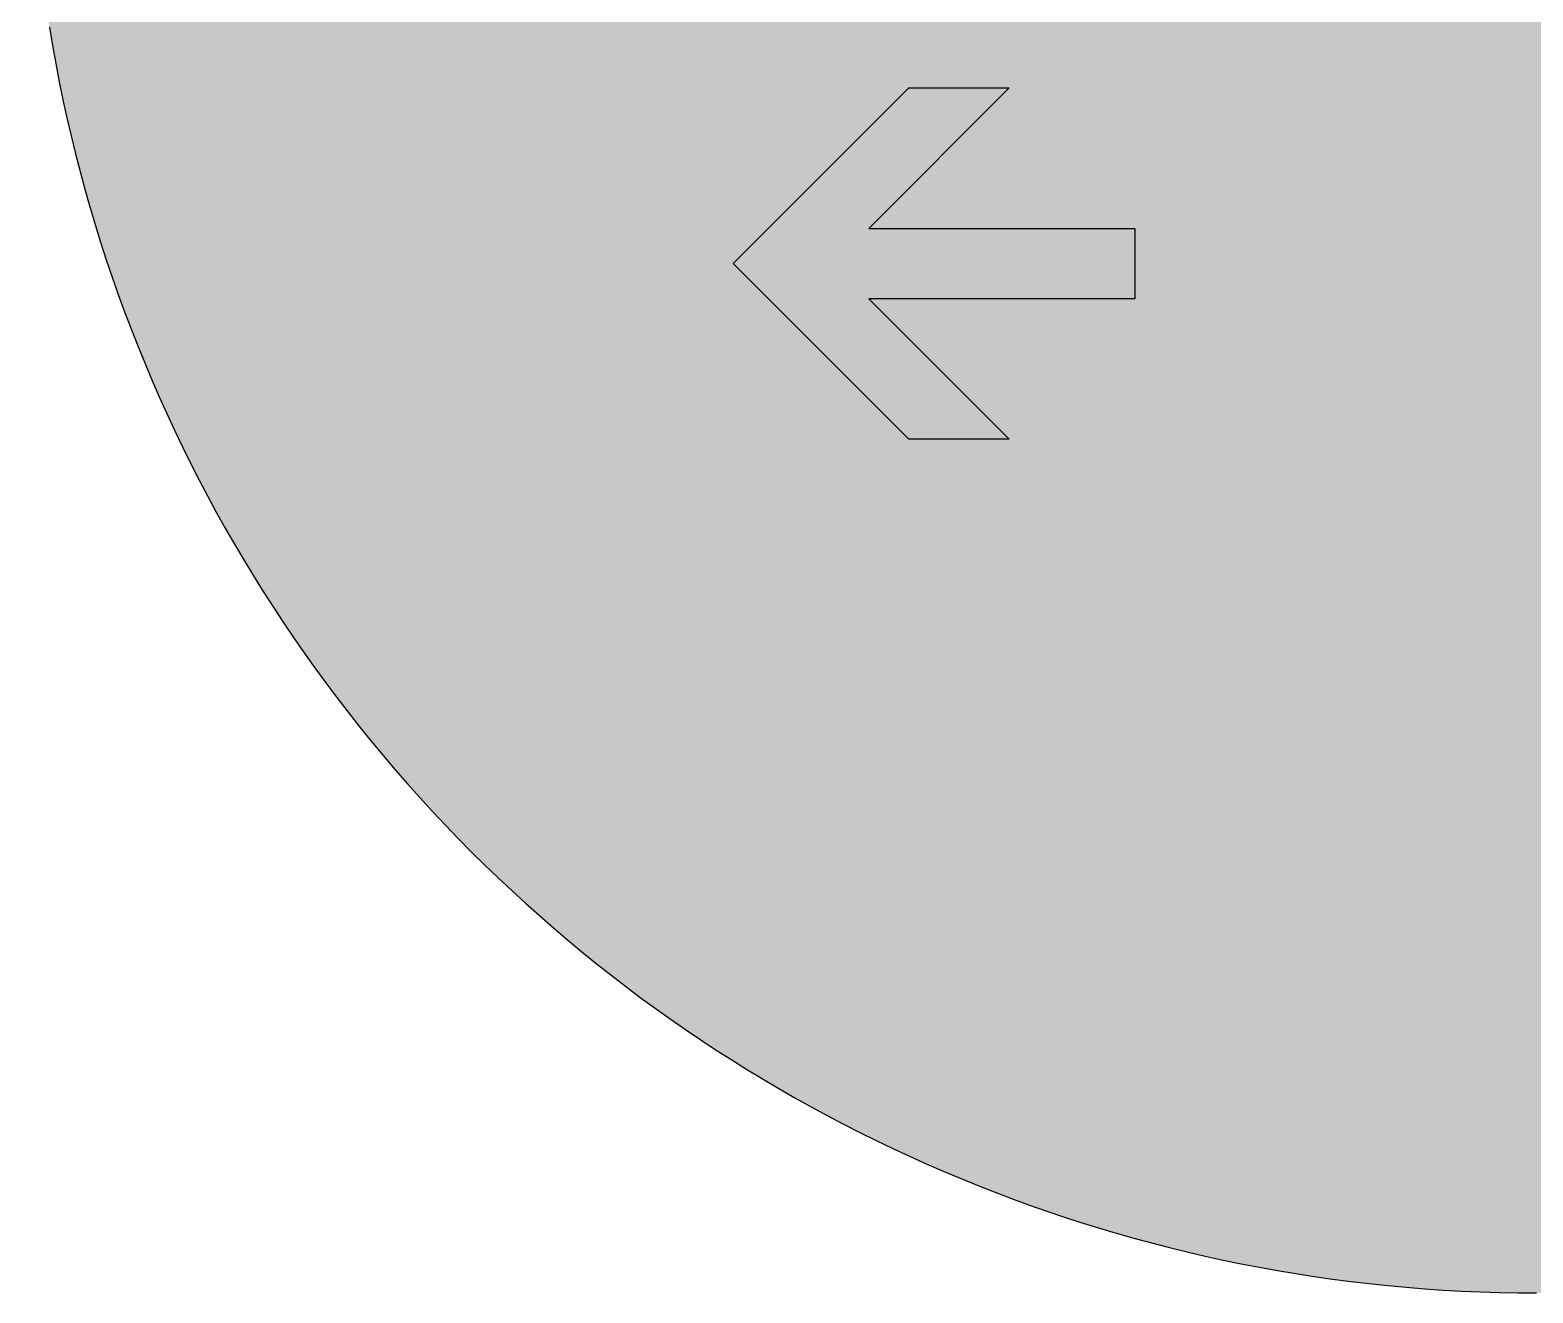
# Model space of a CAD drawing. Header units: millimetres. Extents: x 0 to 212, y 0 to 212.
# Drawn here: x 0.1 to 105.6, y 0.1 to 88.8 of the extents above; entities that cross this region are included whole.
import ezdxf

# ---------------------------------------------------------------- set-up
doc = ezdxf.new("R2010")
doc.units = ezdxf.units.MM

msp = doc.modelspace()

# ---------------------------------------------------------------- hatches: boundary and pattern name
for color, points in [(254, [(211.7189, 105.8869), (211.709, 107.2007), (211.6861, 108.5139), (211.6455, 109.8245), (211.5871, 111.1326), (211.5134, 112.4407), (211.4245, 113.7437), (211.3204, 115.0468), (211.201, 116.3447), (211.0638, 117.6426), (210.9114, 118.9355), (210.7413, 120.2258), (210.5584, 121.5136), (210.3577, 122.7988), (210.1418, 124.079), (209.9107, 125.3566), (209.6643, 126.6292), (209.4027, 127.8992), (209.1258, 129.1641), (208.8337, 130.4239), (208.5264, 131.6812), (208.2038, 132.936), (207.866, 134.1831), (207.5104, 135.4277), (207.1421, 136.6647), (206.7611, 137.8991), (206.3623, 139.1285), (205.9483, 140.3502), (205.5216, 141.5694), (205.0771, 142.781), (204.6199, 143.9901), (204.1474, 145.1915), (203.6623, 146.3853), (203.1619, 147.574), (202.6463, 148.7576), (202.1154, 149.9362), (201.5693, 151.1046), (201.0105, 152.2705), (200.439, 153.4262), (199.8523, 154.5768), (199.2503, 155.7198), (198.6356, 156.8577), (198.0057, 157.9855), (197.3605, 159.1081), (196.7052, 160.2232), (196.0321, 161.3281), (195.3489, 162.4279), (194.6504, 163.5176), (193.9366, 164.6022), (193.2102, 165.6766), (192.471, 166.7434), (191.7167, 167.8), (190.9521, 168.849), (190.1698, 169.8904), (189.3773, 170.9217), (188.5696, 171.9428), (187.7517, 172.9562), (186.9161, 173.9621), (186.0702, 174.9552), (185.2117, 175.9407), (184.338, 176.9161), (183.454, 177.8838), (182.5549, 178.8389), (181.643, 179.7837), (180.721, 180.7185), (179.7837, 181.643), (178.8389, 182.5549), (177.8838, 183.454), (176.9161, 184.338), (175.9407, 185.2117), (174.9552, 186.0702), (173.9621, 186.9161), (172.9562, 187.7492), (171.9428, 188.5696), (170.9217, 189.3773), (169.8904, 190.1698), (168.849, 190.9496), (167.8, 191.7167), (166.7408, 192.471), (165.6766, 193.2102), (164.6022, 193.9366), (163.5176, 194.6504), (162.4279, 195.3489), (161.3281, 196.0321), (160.2232, 196.7052), (159.1081, 197.3631), (157.9855, 198.0057), (156.8577, 198.6356), (155.7198, 199.2503), (154.5768, 199.8523), (153.4262, 200.439), (152.2705, 201.0131), (151.1046, 201.5719), (149.9362, 202.1154), (148.7576, 202.6463), (147.574, 203.1619), (146.3853, 203.6623), (145.1889, 204.15), (143.9875, 204.6199), (142.781, 205.0796), (141.5694, 205.5216), (140.3502, 205.9483), (139.1285, 206.3623), (137.8991, 206.7611), (136.6647, 207.1446), (135.4252, 207.5129), (134.1831, 207.866), (132.9334, 208.2038), (131.6812, 208.5264), (130.4239, 208.8337), (129.1641, 209.1284), (127.8966, 209.4052), (126.6292, 209.6668), (125.3541, 209.9132), (124.0765, 210.1444), (122.7963, 210.3603), (121.5136, 210.5584), (120.2258, 210.7438), (118.9355, 210.9114), (117.6401, 211.0638), (116.3447, 211.201), (115.0468, 211.3229), (113.7437, 211.4271), (112.4382, 211.516), (111.1326, 211.5896), (109.8245, 211.6455), (108.5113, 211.6861), (107.1982, 211.7115), (105.885, 211.7192), (104.5693, 211.7115), (103.2561, 211.6861), (101.9454, 211.6455), (100.6373, 211.5896), (99.3292, 211.516), (98.0262, 211.4271), (96.7232, 211.3229), (95.4253, 211.201), (94.1273, 211.0638), (92.8345, 210.9114), (91.5441, 210.7438), (90.2564, 210.5584), (88.9711, 210.3603), (87.691, 210.1444), (86.4133, 209.9132), (85.1408, 209.6668), (83.8708, 209.4052), (82.6059, 209.1284), (81.346, 208.8337), (80.0887, 208.5264), (78.834, 208.2038), (77.5868, 207.866), (76.3422, 207.5129), (75.1053, 207.1446), (73.8708, 206.7611), (72.6415, 206.3623), (71.4197, 205.9483), (70.2005, 205.5216), (68.9889, 205.0796), (67.7799, 204.6199), (66.5785, 204.15), (65.3847, 203.6623), (64.196, 203.1619), (63.0123, 202.6463), (61.8338, 202.1154), (60.6628, 201.5719), (59.4995, 201.0131), (58.3438, 200.439), (57.1932, 199.8523), (56.0502, 199.2503), (54.9123, 198.6356), (53.7845, 198.0057), (52.6618, 197.3631), (51.5468, 196.7052), (50.4419, 196.0321), (49.342, 195.3489), (48.2524, 194.6504), (47.1678, 193.9366), (46.0934, 193.2102), (45.0266, 192.471), (43.9699, 191.7167), (42.9209, 190.9496), (41.8795, 190.1698), (40.8483, 189.3773), (39.8272, 188.5696), (38.8137, 187.7492), (37.8079, 186.9161), (36.8148, 186.0702), (35.8292, 185.2117), (34.8539, 184.338), (33.8861, 183.454), (32.9311, 182.5549), (31.9862, 181.643), (31.049, 180.7185), (30.1269, 179.7837), (29.2151, 178.8389), (28.3159, 177.8838), (27.432, 176.9161), (26.5582, 175.9407), (25.6997, 174.9552), (24.8539, 173.9621), (24.0208, 172.9562), (23.2004, 171.9428), (22.3926, 170.9217), (21.6002, 169.8904), (20.8204, 168.849), (20.0533, 167.8), (19.2989, 166.7434), (18.5598, 165.6766), (17.8333, 164.6022), (17.1196, 163.5176), (16.4211, 162.4279), (15.7378, 161.3281), (15.0647, 160.2232), (14.4069, 159.1081), (13.7643, 157.9855), (13.1343, 156.8577), (12.5197, 155.7198), (11.9177, 154.5768), (11.3309, 153.4262), (10.7569, 152.2705), (10.1981, 151.1046), (9.6545, 149.9362), (9.1237, 148.7576), (8.6081, 147.574), (8.1077, 146.3853), (7.62, 145.1915), (7.1501, 143.9901), (6.6904, 142.781), (6.2484, 141.5694), (5.8217, 140.3502), (5.4077, 139.1285), (5.0089, 137.8991), (4.6253, 136.6647), (4.257, 135.4277), (3.904, 134.1831), (3.5662, 132.936), (3.2436, 131.6812), (2.9362, 130.4239), (2.6416, 129.1641), (2.3647, 127.8992), (2.1031, 126.6292), (1.8567, 125.3566), (1.6256, 124.079), (1.4097, 122.7988), (1.2116, 121.5136), (1.0262, 120.2258), (0.8585, 118.9355), (0.7061, 117.6426), (0.569, 116.3447), (0.447, 115.0468), (0.3429, 113.7437), (0.254, 112.4407), (0.1803, 111.1326), (0.1245, 109.8245), (0.0838, 108.5139), (0.0584, 107.2007), (0.0508, 105.885), (0.0584, 104.5718), (0.0838, 103.2586), (0.1245, 101.9454), (0.1803, 100.6373), (0.254, 99.3318), (0.3429, 98.0262), (0.447, 96.7232), (0.569, 95.4253), (0.7061, 94.1299), (0.8585, 92.8345), (1.0262, 91.5441), (1.2116, 90.2564), (1.4097, 88.9737), (1.6256, 87.6935), (1.8567, 86.4159), (2.1031, 85.1408), (2.3647, 83.8733), (2.6416, 82.6059), (2.9362, 81.346), (3.2436, 80.0887), (3.5662, 78.8365), (3.904, 77.5868), (4.257, 76.3448), (4.6253, 75.1053), (5.0089, 73.8708), (5.4077, 72.6415), (5.8217, 71.4197), (6.2484, 70.2005), (6.6904, 68.9889), (7.1501, 67.7824), (7.62, 66.581), (8.1077, 65.3847), (8.6081, 64.196), (9.1237, 63.0123), (9.6545, 61.8338), (10.1981, 60.6654), (10.7569, 59.4995), (11.3309, 58.3438), (11.9177, 57.1932), (12.5197, 56.0502), (13.1343, 54.9123), (13.7643, 53.7845), (14.4069, 52.6618), (15.0647, 51.5468), (15.7378, 50.4419), (16.4211, 49.342), (17.1196, 48.2524), (17.8333, 47.1678), (18.5598, 46.0934), (19.2989, 45.0291), (20.0533, 43.9699), (20.8204, 42.9209), (21.6002, 41.8795), (22.3926, 40.8483), (23.2004, 39.8272), (24.0208, 38.8137), (24.8539, 37.8079), (25.6997, 36.8148), (26.5582, 35.8292), (27.432, 34.8539), (28.3159, 33.8861), (29.2151, 32.9311), (30.1269, 31.9862), (31.049, 31.049), (31.9862, 30.1269), (32.9311, 29.2151), (33.8861, 28.3159), (34.8539, 27.432), (35.8292, 26.5582), (36.8148, 25.6997), (37.8079, 24.8539), (38.8137, 24.0182), (39.8272, 23.2004), (40.8483, 22.3926), (41.8795, 21.6002), (42.9209, 20.8178), (43.9699, 20.0533), (45.0266, 19.2989), (46.0934, 18.5598), (47.1678, 17.8333), (48.2524, 17.1196), (49.342, 16.4211), (50.4419, 15.7378), (51.5468, 15.0647), (52.6618, 14.4094), (53.7845, 13.7643), (54.9123, 13.1343), (56.0502, 12.5197), (57.1932, 11.9177), (58.3438, 11.3309), (59.4995, 10.7594), (60.6628, 10.2006), (61.8338, 9.6545), (63.0123, 9.1237), (64.196, 8.6081), (65.3847, 8.1077), (66.5785, 7.6225), (67.7799, 7.1501), (68.9889, 6.6929), (70.2005, 6.2484), (71.4197, 5.8217), (72.6415, 5.4077), (73.8708, 5.0089), (75.1053, 4.6279), (76.3422, 4.2596), (77.5868, 3.904), (78.834, 3.5662), (80.0887, 3.2436), (81.346, 2.9362), (82.6059, 2.6441), (83.8708, 2.3673), (85.1408, 2.1057), (86.4133, 1.8593), (87.691, 1.6281), (88.9711, 1.4122), (90.2564, 1.2116), (91.5441, 1.0287), (92.8345, 0.8585), (94.1273, 0.7061), (95.4253, 0.569), (96.7232, 0.4496), (98.0262, 0.3454), (99.3292, 0.2565), (100.6373, 0.1829), (101.9454, 0.1245), (103.2561, 0.0838), (104.5693, 0.061), (105.885, 0.0533), (107.1982, 0.061), (108.5113, 0.0838), (109.8245, 0.1245), (111.1326, 0.1829), (112.4382, 0.2565), (113.7437, 0.3454), (115.0468, 0.4496), (116.3447, 0.569), (117.6401, 0.7061), (118.9355, 0.8585), (120.2258, 1.0287), (121.5136, 1.2116), (122.7963, 1.4122), (124.0765, 1.6281), (125.3541, 1.8593), (126.6292, 2.1057), (127.8966, 2.3673), (129.1641, 2.6441), (130.4239, 2.9362), (131.6812, 3.2436), (132.9334, 3.5662), (134.1831, 3.904), (135.4252, 4.2596), (136.6647, 4.6279), (137.8991, 5.0089), (139.1285, 5.4077), (140.3502, 5.8217), (141.5694, 6.2484), (142.781, 6.6929), (143.9875, 7.1501), (145.1889, 7.6225), (146.3853, 8.1077), (147.574, 8.6081), (148.7576, 9.1237), (149.9362, 9.6545), (151.1046, 10.2006), (152.2705, 10.7594), (153.4262, 11.3309), (154.5768, 11.9177), (155.7198, 12.5197), (156.8577, 13.1343), (157.9855, 13.7643), (159.1081, 14.4094), (160.2232, 15.0647), (161.3281, 15.7378), (162.4279, 16.4211), (163.5176, 17.1196), (164.6022, 17.8333), (165.6766, 18.5598), (166.7408, 19.2989), (167.8, 20.0533), (168.849, 20.8178), (169.8904, 21.6002), (170.9217, 22.3926), (171.9428, 23.2004), (172.9562, 24.0182), (173.9621, 24.8539), (174.9552, 25.6997), (175.9407, 26.5582), (176.9161, 27.432), (177.8838, 28.3159), (178.8389, 29.2151), (179.7837, 30.1269), (180.721, 31.049), (181.643, 31.9862), (182.5549, 32.9311), (183.454, 33.8861), (184.338, 34.8539), (185.2117, 35.8292), (186.0702, 36.8148), (186.9161, 37.8079), (187.7517, 38.8137), (188.5696, 39.8272), (189.3773, 40.8483), (190.1698, 41.8795), (190.9521, 42.9209), (191.7167, 43.9699), (192.471, 45.0291), (193.2102, 46.0934), (193.9366, 47.1678), (194.6504, 48.2524), (195.3489, 49.342), (196.0321, 50.4419), (196.7052, 51.5468), (197.3605, 52.6618), (198.0057, 53.7845), (198.6356, 54.9123), (199.2503, 56.0502), (199.8523, 57.1932), (200.439, 58.3438), (201.0105, 59.4995), (201.5693, 60.6654), (202.1154, 61.8338), (202.6463, 63.0123), (203.1619, 64.196), (203.6623, 65.3847), (204.1474, 66.581), (204.6199, 67.7824), (205.0771, 68.9889), (205.5216, 70.2005), (205.9483, 71.4197), (206.3623, 72.6415), (206.7611, 73.8708), (207.1421, 75.1053), (207.5104, 76.3448), (207.866, 77.5868), (208.2038, 78.8365), (208.5264, 80.0887), (208.8337, 81.346), (209.1258, 82.6059), (209.4027, 83.8733), (209.6643, 85.1408), (209.9107, 86.4159), (210.1418, 87.6935), (210.3577, 88.9737), (210.5584, 90.2564), (210.7413, 91.5441), (210.9114, 92.8345), (211.0638, 94.1299), (211.201, 95.4253), (211.3204, 96.7232), (211.4245, 98.0262), (211.5134, 99.3318), (211.5871, 100.6373), (211.6455, 101.9454), (211.6861, 103.2586), (211.709, 104.5718), (211.7166, 105.885)]), (59, [(49.4411, 72.3731), (61.7883, 84.7203), (68.8439, 84.7203), (58.9661, 74.8425), (77.6633, 74.8425), (77.6633, 69.9036), (58.9661, 69.9036), (68.8439, 60.0258), (61.7883, 60.0258)])]:
    msp.add_hatch(color=color).paths.add_polyline_path(points)
h = msp.add_hatch(color=59)
edge = h.paths.add_edge_path()
edge.add_line((86.0393, 52.6175), (92.2306, 52.6175))
edge.add_line((92.2306, 52.6175), (92.4408, 52.7964))
edge.add_line((92.4408, 52.7964), (92.6541, 52.9819))
edge.add_line((92.6541, 52.9819), (92.87, 53.1724))
edge.add_line((92.87, 53.1724), (93.091, 53.3679))
edge.add_line((93.091, 53.3679), (93.3145, 53.5661))
edge.add_line((93.3145, 53.5661), (93.538, 53.7693))
edge.add_line((93.538, 53.7693), (93.7666, 53.9775))
edge.add_line((93.7666, 53.9775), (93.9978, 54.1909))
edge.add_line((93.9978, 54.1909), (94.2289, 54.4068))
edge.add_line((94.2289, 54.4068), (94.4626, 54.6303))
edge.add_line((94.4626, 54.6303), (94.6988, 54.8564))
edge.add_line((94.6988, 54.8564), (94.935, 55.0875))
edge.add_line((94.935, 55.0875), (95.1738, 55.3212))
edge.add_line((95.1738, 55.3212), (95.4126, 55.5625))
edge.add_line((95.4126, 55.5625), (95.6513, 55.8063))
edge.add_line((95.6513, 55.8063), (95.8901, 56.0553))
edge.add_line((95.8901, 56.0553), (96.1288, 56.3067))
edge.add_line((96.1288, 56.3067), (96.3701, 56.5633))
edge.add_line((96.3701, 56.5633), (96.6089, 56.8249))
edge.add_line((96.6089, 56.8249), (96.8477, 57.0916))
edge.add_line((96.8477, 57.0916), (97.0864, 57.3634))
edge.add_line((97.0864, 57.3634), (97.3252, 57.6377))
edge.add_line((97.3252, 57.6377), (97.5614, 57.9145))
edge.add_line((97.5614, 57.9145), (97.7976, 58.199))
edge.add_line((97.7976, 58.199), (98.0313, 58.486))
edge.add_line((98.0313, 58.486), (98.2624, 58.7781))
edge.add_line((98.2624, 58.7781), (98.4936, 59.0753))
edge.add_line((98.4936, 59.0753), (98.7222, 59.375))
edge.add_line((98.7222, 59.375), (98.9457, 59.6798))
edge.add_line((98.9457, 59.6798), (99.1692, 59.9872))
edge.add_line((99.1692, 59.9872), (99.3902, 60.3021))
edge.add_line((99.3902, 60.3021), (99.6061, 60.6171))
edge.add_line((99.6061, 60.6171), (99.8195, 60.9397))
edge.add_line((99.8195, 60.9397), (100.0303, 61.2648))
edge.add_line((100.0303, 61.2648), (100.2386, 61.595))
edge.add_line((100.2386, 61.595), (100.4392, 61.9277))
edge.add_line((100.4392, 61.9277), (100.6399, 62.2656))
edge.add_line((100.6399, 62.2656), (100.8329, 62.6085))
edge.add_line((100.8329, 62.6085), (101.0234, 62.9539))
edge.add_line((101.0234, 62.9539), (101.2088, 63.3044))
edge.add_line((101.2088, 63.3044), (101.3892, 63.6575))
edge.add_line((101.3892, 63.6575), (101.5619, 64.0156))
edge.add_line((101.5619, 64.0156), (101.7321, 64.3788))
edge.add_line((101.7321, 64.3788), (101.8946, 64.7446))
edge.add_line((101.8946, 64.7446), (102.0547, 65.1154))
edge.add_line((102.0547, 65.1154), (102.2045, 65.4888))
edge.add_line((102.2045, 65.4888), (102.3493, 65.8673))
edge.add_line((102.3493, 65.8673), (102.489, 66.2483))
edge.add_line((102.489, 66.2483), (102.6211, 66.6344))
edge.add_line((102.6211, 66.6344), (102.7455, 67.0255))
edge.add_line((102.7455, 67.0255), (102.8649, 67.4192))
edge.add_line((102.8649, 67.4192), (102.9767, 67.8155))
edge.add_line((102.9767, 67.8155), (103.0783, 68.2168))
edge.add_line((103.0783, 68.2168), (103.1748, 68.6232))
edge.add_line((103.1748, 68.6232), (103.2612, 69.0321))
edge.add_line((103.2612, 69.0321), (103.3399, 69.4461))
edge.add_line((103.3399, 69.4461), (103.411, 69.8627))
edge.add_line((103.411, 69.8627), (103.472, 70.2818))
edge.add_line((103.472, 70.2818), (103.5253, 70.706))
edge.add_line((103.5253, 70.706), (103.5685, 71.1352))
edge.add_line((103.5685, 71.1352), (103.6041, 71.567))
edge.add_line((103.6041, 71.567), (103.6269, 72.0039))
edge.add_line((103.6269, 72.0039), (103.6422, 72.4433))
edge.add_line((103.6422, 72.4433), (103.6472, 72.8853))
edge.add_line((103.6472, 72.8853), (103.6447, 73.279))
edge.add_line((103.6447, 73.279), (103.6371, 73.6676))
edge.add_line((103.6371, 73.6676), (103.6244, 74.0486))
edge.add_line((103.6244, 74.0486), (103.6066, 74.422))
edge.add_line((103.6066, 74.422), (103.5837, 74.7903))
edge.add_line((103.5837, 74.7903), (103.5558, 75.1484))
edge.add_line((103.5558, 75.1484), (103.5228, 75.504))
edge.add_line((103.5228, 75.504), (103.4847, 75.8495))
edge.add_line((103.4847, 75.8495), (103.4415, 76.1898))
edge.add_line((103.4415, 76.1898), (103.3932, 76.5226))
edge.add_line((103.3932, 76.5226), (103.3399, 76.8502))
edge.add_line((103.3399, 76.8502), (103.284, 77.1703))
edge.add_line((103.284, 77.1703), (103.2205, 77.4852))
edge.add_line((103.2205, 77.4852), (103.1519, 77.79))
edge.add_line((103.1519, 77.79), (103.0783, 78.0923))
edge.add_line((103.0783, 78.0923), (102.9995, 78.3844))
edge.add_line((102.9995, 78.3844), (102.9183, 78.674))
edge.add_line((102.9183, 78.674), (102.8294, 78.9534))
edge.add_line((102.8294, 78.9534), (102.7354, 79.2277))
edge.add_line((102.7354, 79.2277), (102.6389, 79.4969))
edge.add_line((102.6389, 79.4969), (102.5347, 79.7585))
edge.add_line((102.5347, 79.7585), (102.428, 80.0125))
edge.add_line((102.428, 80.0125), (102.3137, 80.2615))
edge.add_line((102.3137, 80.2615), (102.1969, 80.5028))
edge.add_line((102.1969, 80.5028), (102.075, 80.739))
edge.add_line((102.075, 80.739), (101.948, 80.9676))
edge.add_line((101.948, 80.9676), (101.8159, 81.1911))
edge.add_line((101.8159, 81.1911), (101.6787, 81.407))
edge.add_line((101.6787, 81.407), (101.5365, 81.6178))
edge.add_line((101.5365, 81.6178), (101.3892, 81.8236))
edge.add_line((101.3892, 81.8236), (101.2368, 82.0217))
edge.add_line((101.2368, 82.0217), (101.0793, 82.2122))
edge.add_line((101.0793, 82.2122), (100.9193, 82.3976))
edge.add_line((100.9193, 82.3976), (100.7516, 82.5779))
edge.add_line((100.7516, 82.5779), (100.5815, 82.7507))
edge.add_line((100.5815, 82.7507), (100.4062, 82.9183))
edge.add_line((100.4062, 82.9183), (100.2233, 83.0783))
edge.add_line((100.2233, 83.0783), (100.0379, 83.2333))
edge.add_line((100.0379, 83.2333), (99.8474, 83.3831))
edge.add_line((99.8474, 83.3831), (99.6544, 83.5254))
edge.add_line((99.6544, 83.5254), (99.4537, 83.66))
edge.add_line((99.4537, 83.66), (99.248, 83.7921))
edge.add_line((99.248, 83.7921), (99.0397, 83.9165))
edge.add_line((99.0397, 83.9165), (98.8263, 84.0334))
edge.add_line((98.8263, 84.0334), (98.6053, 84.1477))
edge.add_line((98.6053, 84.1477), (98.3818, 84.2543))
edge.add_line((98.3818, 84.2543), (98.1558, 84.3534))
edge.add_line((98.1558, 84.3534), (97.9221, 84.4499))
edge.add_line((97.9221, 84.4499), (97.6833, 84.5388))
edge.add_line((97.6833, 84.5388), (97.442, 84.6201))
edge.add_line((97.442, 84.6201), (97.1931, 84.6988))
edge.add_line((97.1931, 84.6988), (96.9416, 84.77))
edge.add_line((96.9416, 84.77), (96.6851, 84.8335))
edge.add_line((96.6851, 84.8335), (96.426, 84.8944))
edge.add_line((96.426, 84.8944), (96.1593, 84.9478))
edge.add_line((96.1593, 84.9478), (95.8875, 84.996))
edge.add_line((95.8875, 84.996), (95.6132, 85.0392))
edge.add_line((95.6132, 85.0392), (95.3338, 85.0748))
edge.add_line((95.3338, 85.0748), (95.0493, 85.1052))
edge.add_line((95.0493, 85.1052), (94.7598, 85.1306))
edge.add_line((94.7598, 85.1306), (94.4677, 85.151))
edge.add_line((94.4677, 85.151), (94.168, 85.1662))
edge.add_line((94.168, 85.1662), (93.8657, 85.1738))
edge.add_line((93.8657, 85.1738), (93.5584, 85.1764))
edge.add_line((93.5584, 85.1764), (93.3145, 85.1738))
edge.add_line((93.3145, 85.1738), (93.0707, 85.1687))
edge.add_line((93.0707, 85.1687), (92.8294, 85.156))
edge.add_line((92.8294, 85.156), (92.5881, 85.1408))
edge.add_line((92.5881, 85.1408), (92.3493, 85.1205))
edge.add_line((92.3493, 85.1205), (92.1106, 85.0976))
edge.add_line((92.1106, 85.0976), (91.8743, 85.0671))
edge.add_line((91.8743, 85.0671), (91.6407, 85.0341))
edge.add_line((91.6407, 85.0341), (91.407, 84.996))
edge.add_line((91.407, 84.996), (91.1758, 84.9528))
edge.add_line((91.1758, 84.9528), (90.9472, 84.9071))
edge.add_line((90.9472, 84.9071), (90.7212, 84.8538))
edge.add_line((90.7212, 84.8538), (90.4951, 84.7954))
edge.add_line((90.4951, 84.7954), (90.2716, 84.7344))
edge.add_line((90.2716, 84.7344), (90.0532, 84.6684))
edge.add_line((90.0532, 84.6684), (89.8347, 84.5947))
edge.add_line((89.8347, 84.5947), (89.6188, 84.5185))
edge.add_line((89.6188, 84.5185), (89.4055, 84.4347))
edge.add_line((89.4055, 84.4347), (89.1946, 84.3483))
edge.add_line((89.1946, 84.3483), (88.9864, 84.2569))
edge.add_line((88.9864, 84.2569), (88.7832, 84.1578))
edge.add_line((88.7832, 84.1578), (88.58, 84.0562))
edge.add_line((88.58, 84.0562), (88.3818, 83.947))
edge.add_line((88.3818, 83.947), (88.1863, 83.8352))
edge.add_line((88.1863, 83.8352), (87.9932, 83.7159))
edge.add_line((87.9932, 83.7159), (87.8027, 83.5914))
edge.add_line((87.8027, 83.5914), (87.6173, 83.4619))
edge.add_line((87.6173, 83.4619), (87.4319, 83.3247))
edge.add_line((87.4319, 83.3247), (87.2541, 83.185))
edge.add_line((87.2541, 83.185), (87.0788, 83.0377))
edge.add_line((87.0788, 83.0377), (86.9061, 82.8853))
edge.add_line((86.9061, 82.8853), (86.7359, 82.7278))
edge.add_line((86.7359, 82.7278), (86.5734, 82.5652))
edge.add_line((86.5734, 82.5652), (86.4108, 82.3951))
edge.add_line((86.4108, 82.3951), (86.2559, 82.2198))
edge.add_line((86.2559, 82.2198), (86.1009, 82.0395))
edge.add_line((86.1009, 82.0395), (85.9536, 81.8515))
edge.add_line((85.9536, 81.8515), (85.8088, 81.6585))
edge.add_line((85.8088, 81.6585), (85.6691, 81.4603))
edge.add_line((85.6691, 81.4603), (85.5345, 81.2546))
edge.add_line((85.5345, 81.2546), (85.4024, 81.0438))
edge.add_line((85.4024, 81.0438), (85.2754, 80.8279))
edge.add_line((85.2754, 80.8279), (85.1535, 80.6044))
edge.add_line((85.1535, 80.6044), (85.0367, 80.3732))
edge.add_line((85.0367, 80.3732), (84.9249, 80.137))
edge.add_line((84.9249, 80.137), (84.8182, 79.8957))
edge.add_line((84.8182, 79.8957), (84.7166, 79.6468))
edge.add_line((84.7166, 79.6468), (84.6201, 79.3928))
edge.add_line((84.6201, 79.3928), (84.5287, 79.1312))
edge.add_line((84.5287, 79.1312), (84.4423, 78.8619))
edge.add_line((84.4423, 78.8619), (84.361, 78.5876))
edge.add_line((84.361, 78.5876), (84.2848, 78.3057))
edge.add_line((84.2848, 78.3057), (84.2137, 78.0186))
edge.add_line((84.2137, 78.0186), (84.1502, 77.724))
edge.add_line((84.1502, 77.724), (84.0918, 77.4217))
edge.add_line((84.0918, 77.4217), (84.0384, 77.1144))
edge.add_line((84.0384, 77.1144), (83.9927, 76.7994))
edge.add_line((83.9927, 76.7994), (83.9521, 76.4769))
edge.add_line((83.9521, 76.4769), (83.9165, 76.1492))
edge.add_line((83.9165, 76.1492), (83.8886, 75.8139))
edge.add_line((83.8886, 75.8139), (83.8657, 75.471))
edge.add_line((83.8657, 75.471), (83.8479, 75.1205))
edge.add_line((83.8479, 75.1205), (83.8378, 74.7649))
edge.add_line((83.8378, 74.7649), (83.8352, 74.3991))
edge.add_line((83.8352, 74.3991), (83.8378, 74.0893))
edge.add_line((83.8378, 74.0893), (83.8479, 73.7819))
edge.add_line((83.8479, 73.7819), (83.8632, 73.4822))
edge.add_line((83.8632, 73.4822), (83.8835, 73.185))
edge.add_line((83.8835, 73.185), (83.9114, 72.8929))
edge.add_line((83.9114, 72.8929), (83.9445, 72.6059))
edge.add_line((83.9445, 72.6059), (83.9826, 72.324))
edge.add_line((83.9826, 72.324), (84.0283, 72.0471))
edge.add_line((84.0283, 72.0471), (84.0765, 71.7753))
edge.add_line((84.0765, 71.7753), (84.1324, 71.5086))
edge.add_line((84.1324, 71.5086), (84.1934, 71.247))
edge.add_line((84.1934, 71.247), (84.2594, 70.9905))
edge.add_line((84.2594, 70.9905), (84.3305, 70.739))
edge.add_line((84.3305, 70.739), (84.4067, 70.4926))
edge.add_line((84.4067, 70.4926), (84.488, 70.2513))
edge.add_line((84.488, 70.2513), (84.5718, 70.0126))
edge.add_line((84.5718, 70.0126), (84.6633, 69.7814))
edge.add_line((84.6633, 69.7814), (84.7573, 69.5528))
edge.add_line((84.7573, 69.5528), (84.8589, 69.3318))
edge.add_line((84.8589, 69.3318), (84.963, 69.1134))
edge.add_line((84.963, 69.1134), (85.0722, 68.9026))
edge.add_line((85.0722, 68.9026), (85.184, 68.6943))
edge.add_line((85.184, 68.6943), (85.3008, 68.4911))
edge.add_line((85.3008, 68.4911), (85.4227, 68.293))
edge.add_line((85.4227, 68.293), (85.5472, 68.0999))
edge.add_line((85.5472, 68.0999), (85.6767, 67.9145))
edge.add_line((85.6767, 67.9145), (85.8114, 67.7316))
edge.add_line((85.8114, 67.7316), (85.9485, 67.5513))
edge.add_line((85.9485, 67.5513), (86.0882, 67.3786))
edge.add_line((86.0882, 67.3786), (86.233, 67.2109))
edge.add_line((86.233, 67.2109), (86.3803, 67.0484))
edge.add_line((86.3803, 67.0484), (86.5302, 66.8909))
edge.add_line((86.5302, 66.8909), (86.6851, 66.736))
edge.add_line((86.6851, 66.736), (86.8426, 66.5886))
edge.add_line((86.8426, 66.5886), (87.0026, 66.4439))
edge.add_line((87.0026, 66.4439), (87.1677, 66.3042))
edge.add_line((87.1677, 66.3042), (87.3328, 66.1721))
edge.add_line((87.3328, 66.1721), (87.503, 66.0425))
edge.add_line((87.503, 66.0425), (87.6757, 65.9181))
edge.add_line((87.6757, 65.9181), (87.8484, 65.7987))
edge.add_line((87.8484, 65.7987), (88.0262, 65.6844))
edge.add_line((88.0262, 65.6844), (88.2066, 65.5752))
edge.add_line((88.2066, 65.5752), (88.3895, 65.471))
edge.add_line((88.3895, 65.471), (88.5723, 65.372))
edge.add_line((88.5723, 65.372), (88.7603, 65.278))
edge.add_line((88.7603, 65.278), (88.9483, 65.1866))
edge.add_line((88.9483, 65.1866), (89.1388, 65.1027))
edge.add_line((89.1388, 65.1027), (89.3318, 65.0215))
edge.add_line((89.3318, 65.0215), (89.5248, 64.9478))
edge.add_line((89.5248, 64.9478), (89.723, 64.8767))
edge.add_line((89.723, 64.8767), (89.9185, 64.8106))
edge.add_line((89.9185, 64.8106), (90.1192, 64.7497))
edge.add_line((90.1192, 64.7497), (90.3199, 64.6938))
edge.add_line((90.3199, 64.6938), (90.5205, 64.643))
edge.add_line((90.5205, 64.643), (90.7237, 64.5973))
edge.add_line((90.7237, 64.5973), (90.9295, 64.5566))
edge.add_line((90.9295, 64.5566), (91.1352, 64.5185))
edge.add_line((91.1352, 64.5185), (91.3409, 64.4881))
edge.add_line((91.3409, 64.4881), (91.5492, 64.4627))
edge.add_line((91.5492, 64.4627), (91.7575, 64.4398))
edge.add_line((91.7575, 64.4398), (91.9658, 64.422))
edge.add_line((91.9658, 64.422), (92.1766, 64.4119))
edge.add_line((92.1766, 64.4119), (92.3849, 64.4042))
edge.add_line((92.3849, 64.4042), (92.5957, 64.4017))
edge.add_line((92.5957, 64.4017), (92.6897, 64.4017))
edge.add_line((92.6897, 64.4017), (92.7837, 64.4042))
edge.add_line((92.7837, 64.4042), (92.8776, 64.4068))
edge.add_line((92.8776, 64.4068), (92.9691, 64.4093))
edge.add_line((92.9691, 64.4093), (93.0605, 64.4144))
edge.add_line((93.0605, 64.4144), (93.152, 64.4195))
edge.add_line((93.152, 64.4195), (93.2409, 64.4246))
edge.add_line((93.2409, 64.4246), (93.3323, 64.4322))
edge.add_line((93.3323, 64.4322), (93.4212, 64.4398))
edge.add_line((93.4212, 64.4398), (93.5076, 64.45))
edge.add_line((93.5076, 64.45), (93.5965, 64.4601))
edge.add_line((93.5965, 64.4601), (93.6828, 64.4703))
edge.add_line((93.6828, 64.4703), (93.7692, 64.483))
edge.add_line((93.7692, 64.483), (93.8555, 64.4957))
edge.add_line((93.8555, 64.4957), (93.9419, 64.5109))
edge.add_line((93.9419, 64.5109), (94.0257, 64.5236))
edge.add_line((94.0257, 64.5236), (94.1095, 64.5389))
edge.add_line((94.1095, 64.5389), (94.1934, 64.5566))
edge.add_line((94.1934, 64.5566), (94.2772, 64.5744))
edge.add_line((94.2772, 64.5744), (94.3585, 64.5922))
edge.add_line((94.3585, 64.5922), (94.4397, 64.61))
edge.add_line((94.4397, 64.61), (94.521, 64.6303))
edge.add_line((94.521, 64.6303), (94.6023, 64.6506))
edge.add_line((94.6023, 64.6506), (94.681, 64.6735))
edge.add_line((94.681, 64.6735), (94.7623, 64.6938))
edge.add_line((94.7623, 64.6938), (94.8411, 64.7167))
edge.add_line((94.8411, 64.7167), (94.9198, 64.7421))
edge.add_line((94.9198, 64.7421), (94.996, 64.7649))
edge.add_line((94.996, 64.7649), (95.0722, 64.7903))
edge.add_line((95.0722, 64.7903), (95.1509, 64.8183))
edge.add_line((95.1509, 64.8183), (95.2271, 64.8437))
edge.add_line((95.2271, 64.8437), (95.3008, 64.8716))
edge.add_line((95.3008, 64.8716), (95.377, 64.8995))
edge.add_line((95.377, 64.8995), (95.4507, 64.93))
edge.add_line((95.4507, 64.93), (95.5243, 64.958))
edge.add_line((95.5243, 64.958), (95.598, 64.9884))
edge.add_line((95.598, 64.9884), (95.6716, 65.0215))
edge.add_line((95.6716, 65.0215), (95.7428, 65.0519))
edge.add_line((95.7428, 65.0519), (95.8164, 65.085))
edge.add_line((95.8164, 65.085), (95.8875, 65.118))
edge.add_line((95.8875, 65.118), (95.9587, 65.1535))
edge.add_line((95.9587, 65.1535), (96.0272, 65.1866))
edge.add_line((96.0272, 65.1866), (96.0984, 65.2221))
edge.add_line((96.0984, 65.2221), (96.1669, 65.2577))
edge.add_line((96.1669, 65.2577), (96.2355, 65.2958))
edge.add_line((96.2355, 65.2958), (96.3041, 65.3313))
edge.add_line((96.3041, 65.3313), (96.3727, 65.3694))
edge.add_line((96.3727, 65.3694), (96.4387, 65.4075))
edge.add_line((96.4387, 65.4075), (96.5073, 65.4482))
edge.add_line((96.5073, 65.4482), (96.5733, 65.4863))
edge.add_line((96.5733, 65.4863), (96.6394, 65.5269))
edge.add_line((96.6394, 65.5269), (96.7054, 65.5676))
edge.add_line((96.7054, 65.5676), (96.7689, 65.6082))
edge.add_line((96.7689, 65.6082), (96.835, 65.6514))
edge.add_line((96.835, 65.6514), (96.8985, 65.692))
edge.add_line((96.8985, 65.692), (96.962, 65.7352))
edge.add_line((96.962, 65.7352), (97.0255, 65.7809))
edge.add_line((97.0255, 65.7809), (97.089, 65.8241))
edge.add_line((97.089, 65.8241), (97.1499, 65.8673))
edge.add_line((97.1499, 65.8673), (97.2134, 65.913))
edge.add_line((97.2134, 65.913), (97.2744, 65.9587))
edge.add_line((97.2744, 65.9587), (97.3353, 66.0044))
edge.add_line((97.3353, 66.0044), (97.3963, 66.0527))
edge.add_line((97.3963, 66.0527), (97.4573, 66.0984))
edge.add_line((97.4573, 66.0984), (97.3328, 65.8241))
edge.add_line((97.3328, 65.8241), (97.2033, 65.5523))
edge.add_line((97.2033, 65.5523), (97.0712, 65.2831))
edge.add_line((97.0712, 65.2831), (96.934, 65.0138))
edge.add_line((96.934, 65.0138), (96.7918, 64.7471))
edge.add_line((96.7918, 64.7471), (96.6495, 64.483))
edge.add_line((96.6495, 64.483), (96.4997, 64.2214))
edge.add_line((96.4997, 64.2214), (96.3498, 63.9623))
edge.add_line((96.3498, 63.9623), (96.1949, 63.7032))
edge.add_line((96.1949, 63.7032), (96.0374, 63.4467))
edge.add_line((96.0374, 63.4467), (95.8748, 63.1927))
edge.add_line((95.8748, 63.1927), (95.7123, 62.9412))
edge.add_line((95.7123, 62.9412), (95.5446, 62.6923))
edge.add_line((95.5446, 62.6923), (95.3745, 62.4434))
edge.add_line((95.3745, 62.4434), (95.2017, 62.197))
edge.add_line((95.2017, 62.197), (95.029, 61.9531))
edge.add_line((95.029, 61.9531), (94.8512, 61.7118))
edge.add_line((94.8512, 61.7118), (94.6709, 61.4731))
edge.add_line((94.6709, 61.4731), (94.4905, 61.2343))
edge.add_line((94.4905, 61.2343), (94.3051, 60.9981))
edge.add_line((94.3051, 60.9981), (94.1197, 60.7644))
edge.add_line((94.1197, 60.7644), (93.9343, 60.5333))
edge.add_line((93.9343, 60.5333), (93.7438, 60.3021))
edge.add_line((93.7438, 60.3021), (93.5533, 60.0761))
edge.add_line((93.5533, 60.0761), (93.3628, 59.85))
edge.add_line((93.3628, 59.85), (93.1697, 59.6265))
edge.add_line((93.1697, 59.6265), (92.9742, 59.403))
edge.add_line((92.9742, 59.403), (92.7786, 59.1845))
edge.add_line((92.7786, 59.1845), (92.583, 58.9661))
edge.add_line((92.583, 58.9661), (92.3849, 58.7502))
edge.add_line((92.3849, 58.7502), (92.1868, 58.5368))
edge.add_line((92.1868, 58.5368), (91.9886, 58.326))
edge.add_line((91.9886, 58.326), (91.7905, 58.1152))
edge.add_line((91.7905, 58.1152), (91.5899, 57.9069))
edge.add_line((91.5899, 57.9069), (91.3892, 57.7037))
edge.add_line((91.3892, 57.7037), (91.1911, 57.498))
edge.add_line((91.1911, 57.498), (90.9904, 57.2973))
edge.add_line((90.9904, 57.2973), (90.7923, 57.0967))
edge.add_line((90.7923, 57.0967), (90.5916, 56.9011))
edge.add_line((90.5916, 56.9011), (90.3935, 56.7055))
edge.add_line((90.3935, 56.7055), (90.1954, 56.5099))
edge.add_line((90.1954, 56.5099), (89.9973, 56.3194))
edge.add_line((89.9973, 56.3194), (89.7992, 56.1289))
edge.add_line((89.7992, 56.1289), (89.6036, 55.9435))
edge.add_line((89.6036, 55.9435), (89.408, 55.7581))
edge.add_line((89.408, 55.7581), (89.2124, 55.5727))
edge.add_line((89.2124, 55.5727), (89.0194, 55.3923))
edge.add_line((89.0194, 55.3923), (88.8289, 55.212))
edge.add_line((88.8289, 55.212), (88.6384, 55.0367))
edge.add_line((88.6384, 55.0367), (88.4504, 54.8589))
edge.add_line((88.4504, 54.8589), (88.2625, 54.6862))
edge.add_line((88.2625, 54.6862), (88.077, 54.516))
edge.add_line((88.077, 54.516), (87.8942, 54.3458))
edge.add_line((87.8942, 54.3458), (87.7113, 54.1782))
edge.add_line((87.7113, 54.1782), (87.5335, 54.0131))
edge.add_line((87.5335, 54.0131), (87.3557, 53.8505))
edge.add_line((87.3557, 53.8505), (87.183, 53.688))
edge.add_line((87.183, 53.688), (87.0102, 53.5305))
edge.add_line((87.0102, 53.5305), (86.8401, 53.373))
edge.add_line((86.8401, 53.373), (86.675, 53.2181))
edge.add_line((86.675, 53.2181), (86.5099, 53.0631))
edge.add_line((86.5099, 53.0631), (86.3498, 52.9133))
edge.add_line((86.3498, 52.9133), (86.1924, 52.7634))
edge.add_line((86.1924, 52.7634), (86.0374, 52.6161))
edge = h.paths.add_edge_path(flags=16)
edge.add_line((93.8816, 68.2099), (93.7463, 68.2092))
edge.add_line((93.7463, 68.2092), (93.6092, 68.2117))
edge.add_line((93.6092, 68.2117), (93.4771, 68.2168))
edge.add_line((93.4771, 68.2168), (93.3425, 68.2244))
edge.add_line((93.3425, 68.2244), (93.2104, 68.2346))
edge.add_line((93.2104, 68.2346), (93.0758, 68.2447))
edge.add_line((93.0758, 68.2447), (92.9462, 68.2574))
edge.add_line((92.9462, 68.2574), (92.8141, 68.2727))
edge.add_line((92.8141, 68.2727), (92.6846, 68.293))
edge.add_line((92.6846, 68.293), (92.5551, 68.3133))
edge.add_line((92.5551, 68.3133), (92.4255, 68.3362))
edge.add_line((92.4255, 68.3362), (92.2985, 68.3616))
edge.add_line((92.2985, 68.3616), (92.1741, 68.3895))
edge.add_line((92.1741, 68.3895), (92.0471, 68.42))
edge.add_line((92.0471, 68.42), (91.9251, 68.453))
edge.add_line((91.9251, 68.453), (91.8007, 68.4886))
edge.add_line((91.8007, 68.4886), (91.6788, 68.5267))
edge.add_line((91.6788, 68.5267), (91.5594, 68.5673))
edge.add_line((91.5594, 68.5673), (91.44, 68.613))
edge.add_line((91.44, 68.613), (91.3232, 68.6613))
edge.add_line((91.3232, 68.6613), (91.2063, 68.7121))
edge.add_line((91.2063, 68.7121), (91.092, 68.7654))
edge.add_line((91.092, 68.7654), (90.9803, 68.8213))
edge.add_line((90.9803, 68.8213), (90.8685, 68.8823))
edge.add_line((90.8685, 68.8823), (90.7593, 68.9432))
edge.add_line((90.7593, 68.9432), (90.6526, 69.0093))
edge.add_line((90.6526, 69.0093), (90.5459, 69.0804))
edge.add_line((90.5459, 69.0804), (90.4418, 69.154))
edge.add_line((90.4418, 69.154), (90.3402, 69.2302))
edge.add_line((90.3402, 69.2302), (90.2386, 69.309))
edge.add_line((90.2386, 69.309), (90.1421, 69.3928))
edge.add_line((90.1421, 69.3928), (90.0455, 69.4817))
edge.add_line((90.0455, 69.4817), (89.9516, 69.5731))
edge.add_line((89.9516, 69.5731), (89.8601, 69.6671))
edge.add_line((89.8601, 69.6671), (89.7687, 69.7662))
edge.add_line((89.7687, 69.7662), (89.6823, 69.8678))
edge.add_line((89.6823, 69.8678), (89.596, 69.9745))
edge.add_line((89.596, 69.9745), (89.5147, 70.0862))
edge.add_line((89.5147, 70.0862), (89.4334, 70.2005))
edge.add_line((89.4334, 70.2005), (89.3572, 70.3174))
edge.add_line((89.3572, 70.3174), (89.281, 70.4418))
edge.add_line((89.281, 70.4418), (89.2073, 70.5688))
edge.add_line((89.2073, 70.5688), (89.1388, 70.6984))
edge.add_line((89.1388, 70.6984), (89.0702, 70.8355))
edge.add_line((89.0702, 70.8355), (89.0067, 70.9752))
edge.add_line((89.0067, 70.9752), (88.9457, 71.1175))
edge.add_line((88.9457, 71.1175), (88.8873, 71.2673))
edge.add_line((88.8873, 71.2673), (88.8314, 71.4197))
edge.add_line((88.8314, 71.4197), (88.7781, 71.5772))
edge.add_line((88.7781, 71.5772), (88.7273, 71.7398))
edge.add_line((88.7273, 71.7398), (88.6816, 71.9074))
edge.add_line((88.6816, 71.9074), (88.6358, 72.0801))
edge.add_line((88.6358, 72.0801), (88.5952, 72.2579))
edge.add_line((88.5952, 72.2579), (88.5596, 72.4383))
edge.add_line((88.5596, 72.4383), (88.5241, 72.6262))
edge.add_line((88.5241, 72.6262), (88.4936, 72.8167))
edge.add_line((88.4936, 72.8167), (88.4682, 73.0148))
edge.add_line((88.4682, 73.0148), (88.4428, 73.2155))
edge.add_line((88.4428, 73.2155), (88.4225, 73.4238))
edge.add_line((88.4225, 73.4238), (88.4072, 73.6346))
edge.add_line((88.4072, 73.6346), (88.3945, 73.853))
edge.add_line((88.3945, 73.853), (88.3844, 74.0766))
edge.add_line((88.3844, 74.0766), (88.3793, 74.3052))
edge.add_line((88.3793, 74.3052), (88.3768, 74.5388))
edge.add_line((88.3768, 74.5388), (88.3793, 74.7674))
edge.add_line((88.3793, 74.7674), (88.3844, 74.9935))
edge.add_line((88.3844, 74.9935), (88.392, 75.2145))
edge.add_line((88.392, 75.2145), (88.4022, 75.4304))
edge.add_line((88.4022, 75.4304), (88.4174, 75.6412))
edge.add_line((88.4174, 75.6412), (88.4352, 75.8495))
edge.add_line((88.4352, 75.8495), (88.4555, 76.0501))
edge.add_line((88.4555, 76.0501), (88.4809, 76.2483))
edge.add_line((88.4809, 76.2483), (88.5063, 76.4438))
edge.add_line((88.5063, 76.4438), (88.5368, 76.6318))
edge.add_line((88.5368, 76.6318), (88.5698, 76.8172))
edge.add_line((88.5698, 76.8172), (88.6054, 77.0001))
edge.add_line((88.6054, 77.0001), (88.6435, 77.1754))
edge.add_line((88.6435, 77.1754), (88.6866, 77.3481))
edge.add_line((88.6866, 77.3481), (88.7298, 77.5157))
edge.add_line((88.7298, 77.5157), (88.7755, 77.6808))
edge.add_line((88.7755, 77.6808), (88.8263, 77.8408))
edge.add_line((88.8263, 77.8408), (88.8771, 77.9958))
edge.add_line((88.8771, 77.9958), (88.933, 78.1482))
edge.add_line((88.933, 78.1482), (88.9889, 78.2955))
edge.add_line((88.9889, 78.2955), (89.0499, 78.4403))
edge.add_line((89.0499, 78.4403), (89.1108, 78.58))
edge.add_line((89.1108, 78.58), (89.1769, 78.7146))
edge.add_line((89.1769, 78.7146), (89.2429, 78.8467))
edge.add_line((89.2429, 78.8467), (89.3115, 78.9762))
edge.add_line((89.3115, 78.9762), (89.3826, 79.1007))
edge.add_line((89.3826, 79.1007), (89.4563, 79.2201))
edge.add_line((89.4563, 79.2201), (89.5325, 79.3369))
edge.add_line((89.5325, 79.3369), (89.6087, 79.4487))
edge.add_line((89.6087, 79.4487), (89.6899, 79.5579))
edge.add_line((89.6899, 79.5579), (89.7712, 79.6646))
edge.add_line((89.7712, 79.6646), (89.855, 79.7662))
edge.add_line((89.855, 79.7662), (89.9414, 79.8652))
edge.add_line((89.9414, 79.8652), (90.0303, 79.9592))
edge.add_line((90.0303, 79.9592), (90.1192, 80.0506))
edge.add_line((90.1192, 80.0506), (90.2106, 80.137))
edge.add_line((90.2106, 80.137), (90.3046, 80.2208))
edge.add_line((90.3046, 80.2208), (90.3986, 80.3021))
edge.add_line((90.3986, 80.3021), (90.4951, 80.3783))
edge.add_line((90.4951, 80.3783), (90.5942, 80.452))
edge.add_line((90.5942, 80.452), (90.6932, 80.5231))
edge.add_line((90.6932, 80.5231), (90.7948, 80.5891))
edge.add_line((90.7948, 80.5891), (90.8964, 80.6526))
edge.add_line((90.8964, 80.6526), (91.0031, 80.7136))
edge.add_line((91.0031, 80.7136), (91.1073, 80.7695))
edge.add_line((91.1073, 80.7695), (91.2139, 80.8253))
edge.add_line((91.2139, 80.8253), (91.3232, 80.8761))
edge.add_line((91.3232, 80.8761), (91.4324, 80.9219))
edge.add_line((91.4324, 80.9219), (91.5441, 80.9676))
edge.add_line((91.5441, 80.9676), (91.6559, 81.0082))
edge.add_line((91.6559, 81.0082), (91.7702, 81.0463))
edge.add_line((91.7702, 81.0463), (91.8845, 81.0819))
edge.add_line((91.8845, 81.0819), (92.0013, 81.1149))
edge.add_line((92.0013, 81.1149), (92.1156, 81.1428))
edge.add_line((92.1156, 81.1428), (92.235, 81.1682))
edge.add_line((92.235, 81.1682), (92.3519, 81.1936))
edge.add_line((92.3519, 81.1936), (92.4712, 81.214))
edge.add_line((92.4712, 81.214), (92.5932, 81.2317))
edge.add_line((92.5932, 81.2317), (92.7125, 81.247))
edge.add_line((92.7125, 81.247), (92.8345, 81.2571))
edge.add_line((92.8345, 81.2571), (92.9589, 81.2673))
edge.add_line((92.9589, 81.2673), (93.0808, 81.2749))
edge.add_line((93.0808, 81.2749), (93.2053, 81.2775))
edge.add_line((93.2053, 81.2775), (93.3298, 81.28))
edge.add_line((93.3298, 81.28), (93.4796, 81.2775))
edge.add_line((93.4796, 81.2775), (93.6269, 81.2775))
edge.add_line((93.6269, 81.2775), (93.7743, 81.2724))
edge.add_line((93.7743, 81.2724), (93.9216, 81.2673))
edge.add_line((93.9216, 81.2673), (94.0664, 81.2571))
edge.add_line((94.0664, 81.2571), (94.2111, 81.2495))
edge.add_line((94.2111, 81.2495), (94.3534, 81.2368))
edge.add_line((94.3534, 81.2368), (94.4931, 81.2216))
edge.add_line((94.4931, 81.2216), (94.6328, 81.2038))
edge.add_line((94.6328, 81.2038), (94.7699, 81.1835))
edge.add_line((94.7699, 81.1835), (94.9071, 81.1632))
edge.add_line((94.9071, 81.1632), (95.0417, 81.1378))
edge.add_line((95.0417, 81.1378), (95.1763, 81.1073))
edge.add_line((95.1763, 81.1073), (95.3059, 81.0768))
edge.add_line((95.3059, 81.0768), (95.438, 81.0412))
edge.add_line((95.438, 81.0412), (95.565, 81.0031))
edge.add_line((95.565, 81.0031), (95.692, 80.9625))
edge.add_line((95.692, 80.9625), (95.8164, 80.9168))
edge.add_line((95.8164, 80.9168), (95.9383, 80.8685))
edge.add_line((95.9383, 80.8685), (96.0603, 80.8152))
edge.add_line((96.0603, 80.8152), (96.1796, 80.7593))
edge.add_line((96.1796, 80.7593), (96.2965, 80.6983))
edge.add_line((96.2965, 80.6983), (96.4108, 80.6323))
edge.add_line((96.4108, 80.6323), (96.5251, 80.5637))
edge.add_line((96.5251, 80.5637), (96.6368, 80.4901))
edge.add_line((96.6368, 80.4901), (96.7461, 80.4113))
edge.add_line((96.7461, 80.4113), (96.8527, 80.3275))
edge.add_line((96.8527, 80.3275), (96.9569, 80.2386))
edge.add_line((96.9569, 80.2386), (97.061, 80.1472))
edge.add_line((97.061, 80.1472), (97.1601, 80.0481))
edge.add_line((97.1601, 80.0481), (97.2591, 79.944))
edge.add_line((97.2591, 79.944), (97.3531, 79.8347))
edge.add_line((97.3531, 79.8347), (97.4471, 79.7204))
edge.add_line((97.4471, 79.7204), (97.5385, 79.6011))
edge.add_line((97.5385, 79.6011), (97.6274, 79.4741))
edge.add_line((97.6274, 79.4741), (97.7138, 79.342))
edge.add_line((97.7138, 79.342), (97.7976, 79.2048))
edge.add_line((97.7976, 79.2048), (97.8789, 79.06))
edge.add_line((97.8789, 79.06), (97.9576, 78.9102))
edge.add_line((97.9576, 78.9102), (98.0313, 78.7527))
edge.add_line((98.0313, 78.7527), (98.105, 78.5901))
edge.add_line((98.105, 78.5901), (98.1761, 78.42))
edge.add_line((98.1761, 78.42), (98.2447, 78.2447))
edge.add_line((98.2447, 78.2447), (98.3082, 78.0593))
edge.add_line((98.3082, 78.0593), (98.3717, 77.8688))
edge.add_line((98.3717, 77.8688), (98.4301, 77.6732))
edge.add_line((98.4301, 77.6732), (98.4885, 77.4675))
edge.add_line((98.4885, 77.4675), (98.5418, 77.2541))
edge.add_line((98.5418, 77.2541), (98.5926, 77.0357))
edge.add_line((98.5926, 77.0357), (98.6384, 76.8071))
edge.add_line((98.6384, 76.8071), (98.6841, 76.5734))
edge.add_line((98.6841, 76.5734), (98.7247, 76.3295))
edge.add_line((98.7247, 76.3295), (98.7628, 76.0781))
edge.add_line((98.7628, 76.0781), (98.7984, 75.819))
edge.add_line((98.7984, 75.819), (98.8314, 75.5523))
edge.add_line((98.8314, 75.5523), (98.8593, 75.2754))
edge.add_line((98.8593, 75.2754), (98.8847, 74.991))
edge.add_line((98.8847, 74.991), (98.9076, 74.6963))
edge.add_line((98.9076, 74.6963), (98.9279, 74.3966))
edge.add_line((98.9279, 74.3966), (98.9432, 74.0842))
edge.add_line((98.9432, 74.0842), (98.9559, 73.7641))
edge.add_line((98.9559, 73.7641), (98.9635, 73.4365))
edge.add_line((98.9635, 73.4365), (98.9686, 73.0961))
edge.add_line((98.9686, 73.0961), (98.9711, 72.7481))
edge.add_line((98.9711, 72.7481), (98.9711, 72.7075))
edge.add_line((98.9711, 72.7075), (98.9711, 72.6643))
edge.add_line((98.9711, 72.6643), (98.9711, 72.6211))
edge.add_line((98.9711, 72.6211), (98.9686, 72.578))
edge.add_line((98.9686, 72.578), (98.9686, 72.5348))
edge.add_line((98.9686, 72.5348), (98.9686, 72.4916))
edge.add_line((98.9686, 72.4916), (98.9686, 72.451))
edge.add_line((98.9686, 72.451), (98.966, 72.4078))
edge.add_line((98.966, 72.4078), (98.966, 72.3646))
edge.add_line((98.966, 72.3646), (98.9635, 72.3214))
edge.add_line((98.9635, 72.3214), (98.9635, 72.2808))
edge.add_line((98.9635, 72.2808), (98.9609, 72.2376))
edge.add_line((98.9609, 72.2376), (98.9609, 72.197))
edge.add_line((98.9609, 72.197), (98.9584, 72.1538))
edge.add_line((98.9584, 72.1538), (98.9559, 72.1106))
edge.add_line((98.9559, 72.1106), (98.9533, 72.07))
edge.add_line((98.9533, 72.07), (98.9533, 72.0268))
edge.add_line((98.9533, 72.0268), (98.9508, 71.9861))
edge.add_line((98.9508, 71.9861), (98.9482, 71.943))
edge.add_line((98.9482, 71.943), (98.9457, 71.9023))
edge.add_line((98.9457, 71.9023), (98.9432, 71.8617))
edge.add_line((98.9432, 71.8617), (98.9406, 71.8185))
edge.add_line((98.9406, 71.8185), (98.9381, 71.7779))
edge.add_line((98.9381, 71.7779), (98.9355, 71.7372))
edge.add_line((98.9355, 71.7372), (98.9305, 71.694))
edge.add_line((98.9305, 71.694), (98.9279, 71.6534))
edge.add_line((98.9279, 71.6534), (98.9254, 71.6128))
edge.add_line((98.9254, 71.6128), (98.9228, 71.5721))
edge.add_line((98.9228, 71.5721), (98.9178, 71.5315))
edge.add_line((98.9178, 71.5315), (98.9152, 71.4883))
edge.add_line((98.9152, 71.4883), (98.9101, 71.4477))
edge.add_line((98.9101, 71.4477), (98.9076, 71.407))
edge.add_line((98.9076, 71.407), (98.9025, 71.3664))
edge.add_line((98.9025, 71.3664), (98.9, 71.3257))
edge.add_line((98.9, 71.3257), (98.8949, 71.2851))
edge.add_line((98.8949, 71.2851), (98.8924, 71.2445))
edge.add_line((98.8924, 71.2445), (98.8873, 71.2038))
edge.add_line((98.8873, 71.2038), (98.8822, 71.1632))
edge.add_line((98.8822, 71.1632), (98.8797, 71.1225))
edge.add_line((98.8797, 71.1225), (98.8746, 71.0819))
edge.add_line((98.8746, 71.0819), (98.8695, 71.0413))
edge.add_line((98.8695, 71.0413), (98.8644, 71.0032))
edge.add_line((98.8644, 71.0032), (98.8593, 70.9625))
edge.add_line((98.8593, 70.9625), (98.8543, 70.9219))
edge.add_line((98.8543, 70.9219), (98.8492, 70.8812))
edge.add_line((98.8492, 70.8812), (98.8441, 70.8431))
edge.add_line((98.8441, 70.8431), (98.839, 70.8025))
edge.add_line((98.839, 70.8025), (98.8339, 70.7619))
edge.add_line((98.8339, 70.7619), (98.8289, 70.7212))
edge.add_line((98.8289, 70.7212), (98.8238, 70.6831))
edge.add_line((98.8238, 70.6831), (98.8187, 70.6425))
edge.add_line((98.8187, 70.6425), (98.8136, 70.6044))
edge.add_line((98.8136, 70.6044), (98.8085, 70.5637))
edge.add_line((98.8085, 70.5637), (98.8009, 70.5256))
edge.add_line((98.8009, 70.5256), (98.7958, 70.485))
edge.add_line((98.7958, 70.485), (98.7908, 70.4469))
edge.add_line((98.7908, 70.4469), (98.7831, 70.4063))
edge.add_line((98.7831, 70.4063), (98.7781, 70.3682))
edge.add_line((98.7781, 70.3682), (98.773, 70.3275))
edge.add_line((98.773, 70.3275), (98.7654, 70.2894))
edge.add_line((98.7654, 70.2894), (98.7603, 70.2513))
edge.add_line((98.7603, 70.2513), (98.7527, 70.2107))
edge.add_line((98.7527, 70.2107), (98.7476, 70.1726))
edge.add_line((98.7476, 70.1726), (98.74, 70.1345))
edge.add_line((98.74, 70.1345), (98.6942, 70.0888))
edge.add_line((98.6942, 70.0888), (98.6485, 70.043))
edge.add_line((98.6485, 70.043), (98.6028, 69.9973))
edge.add_line((98.6028, 69.9973), (98.5545, 69.9541))
edge.add_line((98.5545, 69.9541), (98.5063, 69.9084))
edge.add_line((98.5063, 69.9084), (98.4555, 69.8627))
edge.add_line((98.4555, 69.8627), (98.4072, 69.8195))
edge.add_line((98.4072, 69.8195), (98.3564, 69.7738))
edge.add_line((98.3564, 69.7738), (98.3031, 69.7306))
edge.add_line((98.3031, 69.7306), (98.2497, 69.6874))
edge.add_line((98.2497, 69.6874), (98.1964, 69.6417))
edge.add_line((98.1964, 69.6417), (98.1431, 69.5985))
edge.add_line((98.1431, 69.5985), (98.0872, 69.5554))
edge.add_line((98.0872, 69.5554), (98.0313, 69.5122))
edge.add_line((98.0313, 69.5122), (97.9754, 69.469))
edge.add_line((97.9754, 69.469), (97.917, 69.4284))
edge.add_line((97.917, 69.4284), (97.8586, 69.3852))
edge.add_line((97.8586, 69.3852), (97.7976, 69.342))
edge.add_line((97.7976, 69.342), (97.7392, 69.3014))
edge.add_line((97.7392, 69.3014), (97.6757, 69.2607))
edge.add_line((97.6757, 69.2607), (97.6147, 69.2201))
edge.add_line((97.6147, 69.2201), (97.5512, 69.1794))
edge.add_line((97.5512, 69.1794), (97.4852, 69.1413))
edge.add_line((97.4852, 69.1413), (97.4217, 69.1007))
edge.add_line((97.4217, 69.1007), (97.3531, 69.0626))
edge.add_line((97.3531, 69.0626), (97.2871, 69.0245))
edge.add_line((97.2871, 69.0245), (97.2185, 68.9889))
edge.add_line((97.2185, 68.9889), (97.1499, 68.9508))
edge.add_line((97.1499, 68.9508), (97.0788, 68.9153))
edge.add_line((97.0788, 68.9153), (97.0077, 68.8797))
edge.add_line((97.0077, 68.8797), (96.934, 68.8442))
edge.add_line((96.934, 68.8442), (96.8604, 68.8111))
edge.add_line((96.8604, 68.8111), (96.7867, 68.7781))
edge.add_line((96.7867, 68.7781), (96.7105, 68.7451))
edge.add_line((96.7105, 68.7451), (96.6343, 68.7121))
edge.add_line((96.6343, 68.7121), (96.5556, 68.6816))
edge.add_line((96.5556, 68.6816), (96.4768, 68.6511))
edge.add_line((96.4768, 68.6511), (96.3955, 68.6206))
edge.add_line((96.3955, 68.6206), (96.3143, 68.5927))
edge.add_line((96.3143, 68.5927), (96.233, 68.5648))
edge.add_line((96.233, 68.5648), (96.1492, 68.5368))
edge.add_line((96.1492, 68.5368), (96.0628, 68.5114))
edge.add_line((96.0628, 68.5114), (95.9764, 68.486))
edge.add_line((95.9764, 68.486), (95.8901, 68.4606))
edge.add_line((95.8901, 68.4606), (95.8012, 68.4378))
edge.add_line((95.8012, 68.4378), (95.7123, 68.4149))
edge.add_line((95.7123, 68.4149), (95.6208, 68.3946))
edge.add_line((95.6208, 68.3946), (95.5294, 68.3743))
edge.add_line((95.5294, 68.3743), (95.4354, 68.3539))
edge.add_line((95.4354, 68.3539), (95.3414, 68.3362))
edge.add_line((95.3414, 68.3362), (95.2449, 68.3209))
edge.add_line((95.2449, 68.3209), (95.1484, 68.3031))
edge.add_line((95.1484, 68.3031), (95.0493, 68.2879))
edge.add_line((95.0493, 68.2879), (94.9503, 68.2752))
edge.add_line((94.9503, 68.2752), (94.8487, 68.2625))
edge.add_line((94.8487, 68.2625), (94.7471, 68.2523))
edge.add_line((94.7471, 68.2523), (94.6429, 68.2422))
edge.add_line((94.6429, 68.2422), (94.5388, 68.232))
edge.add_line((94.5388, 68.232), (94.4321, 68.2269))
edge.add_line((94.4321, 68.2269), (94.3254, 68.2193))
edge.add_line((94.3254, 68.2193), (94.2162, 68.2142))
edge.add_line((94.2162, 68.2142), (94.1045, 68.2117))
edge.add_line((94.1045, 68.2117), (93.9927, 68.2092))
edge.add_line((93.9927, 68.2092), (93.8809, 68.2092))

# ---------------------------------------------------------------- linework, layer by layer
at = {"color": 254}
msp.add_lwpolyline([(1.4097, 88.9737), (1.6256, 87.6935), (1.8567, 86.4159), (2.1031, 85.1408), (2.3647, 83.8733), (2.6416, 82.6059), (2.9362, 81.346), (3.2436, 80.0887), (3.5662, 78.8365), (3.904, 77.5868), (4.257, 76.3448), (4.6253, 75.1053), (5.0089, 73.8708), (5.4077, 72.6415), (5.8217, 71.4197), (6.2484, 70.2005), (6.6904, 68.9889), (7.1501, 67.7824), (7.62, 66.581), (8.1077, 65.3847), (8.6081, 64.196), (9.1237, 63.0123), (9.6545, 61.8338), (10.1981, 60.6654), (10.7569, 59.4995), (11.3309, 58.3438), (11.9177, 57.1932), (12.5197, 56.0502), (13.1343, 54.9123), (13.7643, 53.7845), (14.4069, 52.6618), (15.0647, 51.5468), (15.7378, 50.4419), (16.4211, 49.342), (17.1196, 48.2524), (17.8333, 47.1678), (18.5598, 46.0934), (19.2989, 45.0291), (20.0533, 43.9699), (20.8204, 42.9209), (21.6002, 41.8795), (22.3926, 40.8483), (23.2004, 39.8272), (24.0208, 38.8137), (24.8539, 37.8079), (25.6997, 36.8148), (26.5582, 35.8292), (27.432, 34.8539), (28.3159, 33.8861), (29.2151, 32.9311), (30.1269, 31.9862), (31.049, 31.049), (31.9862, 30.1269), (32.9311, 29.2151), (33.8861, 28.3159), (34.8539, 27.432), (35.8292, 26.5582), (36.8148, 25.6997), (37.8079, 24.8539), (38.8137, 24.0182), (39.8272, 23.2004), (40.8483, 22.3926), (41.8795, 21.6002), (42.9209, 20.8178), (43.9699, 20.0533), (45.0266, 19.2989), (46.0934, 18.5598), (47.1678, 17.8333), (48.2524, 17.1196), (49.342, 16.4211), (50.4419, 15.7378), (51.5468, 15.0647), (52.6618, 14.4094), (53.7845, 13.7643), (54.9123, 13.1343), (56.0502, 12.5197), (57.1932, 11.9177), (58.3438, 11.3309), (59.4995, 10.7594), (60.6628, 10.2006), (61.8338, 9.6545), (63.0123, 9.1237), (64.196, 8.6081), (65.3847, 8.1077), (66.5785, 7.6225), (67.7799, 7.1501), (68.9889, 6.6929), (70.2005, 6.2484), (71.4197, 5.8217), (72.6415, 5.4077), (73.8708, 5.0089), (75.1053, 4.6279), (76.3422, 4.2596), (77.5868, 3.904), (78.834, 3.5662), (80.0887, 3.2436), (81.346, 2.9362), (82.6059, 2.6441), (83.8708, 2.3673), (85.1408, 2.1057), (86.4133, 1.8593), (87.691, 1.6281), (88.9711, 1.4122), (90.2564, 1.2116), (91.5441, 1.0287), (92.8345, 0.8585), (94.1273, 0.7061), (95.4253, 0.569), (96.7232, 0.4496), (98.0262, 0.3454), (99.3292, 0.2565), (100.6373, 0.1829), (101.9454, 0.1245), (103.2561, 0.0838), (104.5693, 0.061), (105.885, 0.0533)], dxfattribs=at)
at = {"color": 59}
msp.add_lwpolyline([(49.4411, 72.3731), (61.7883, 84.7203), (68.8439, 84.7203), (58.9661, 74.8425), (77.6633, 74.8425), (77.6633, 69.9036), (58.9661, 69.9036), (68.8439, 60.0258), (61.7883, 60.0258), (49.4411, 72.3731)], dxfattribs=at)

doc.saveas('drawing.dxf')
